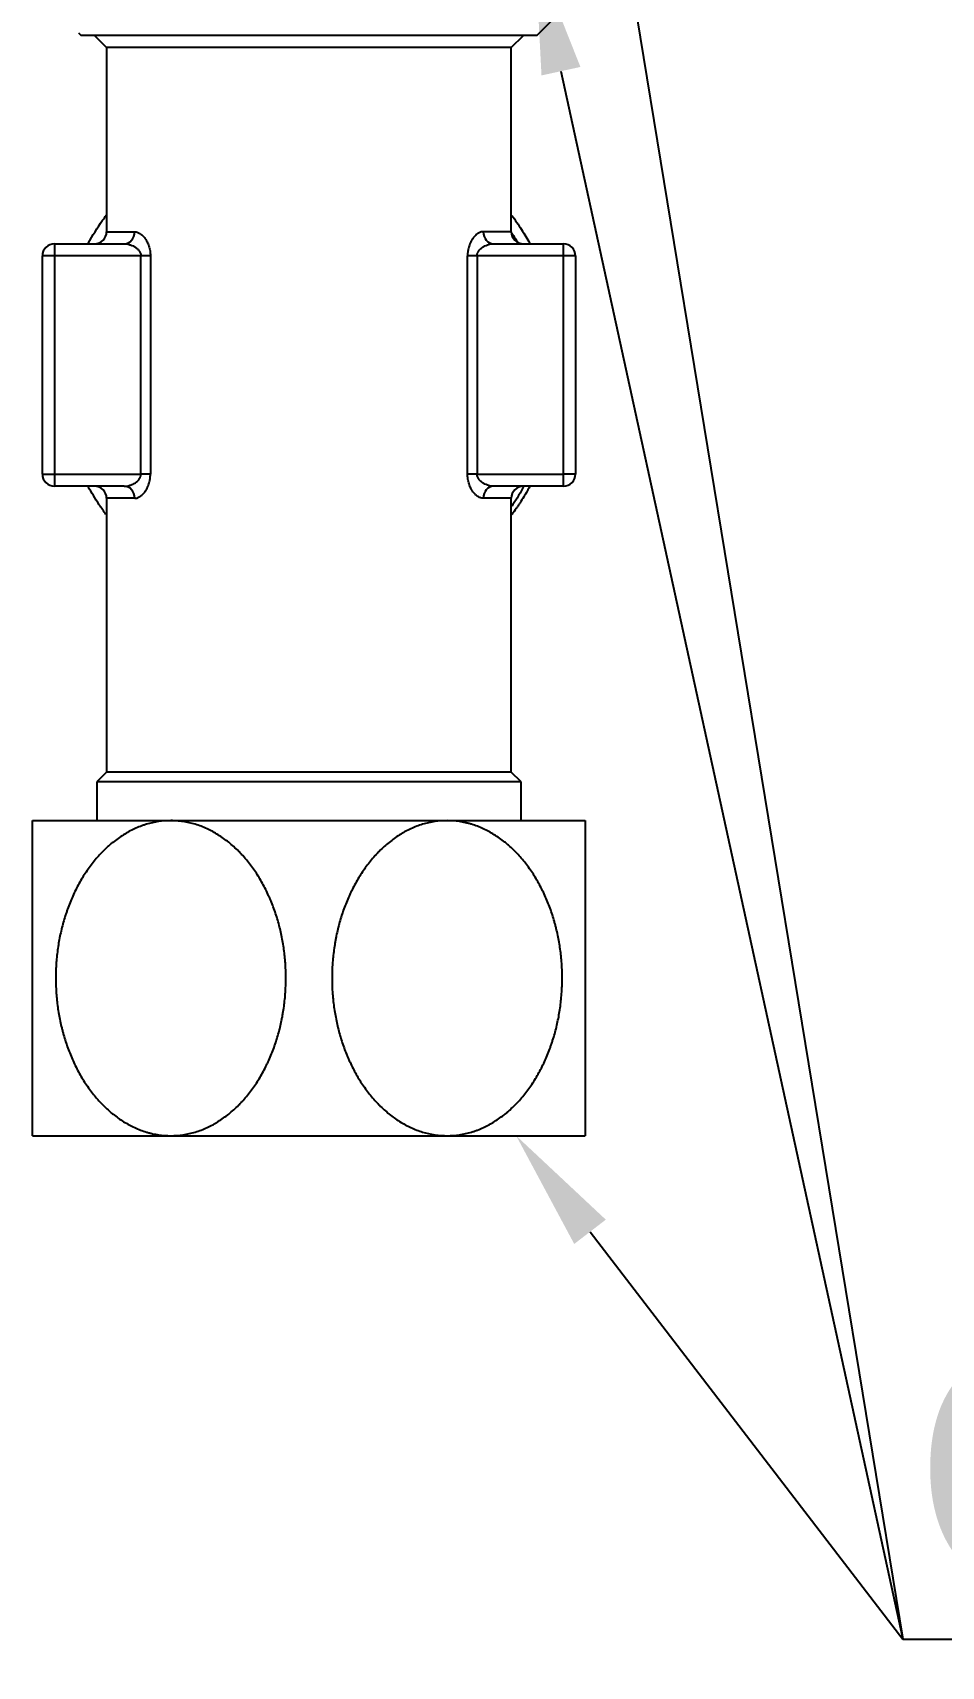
# Model space of a CAD drawing. Extents: x 0 to 948, y 0 to 695.
# Drawn here: x 174.4 to 211.9, y 124.2 to 191.6 of the extents above; entities that cross this region are included whole.
import ezdxf
from ezdxf import colors
from ezdxf.entities.mleader import LeaderData, LeaderLine
from ezdxf.math import Vec2, Vec3

# ---------------------------------------------------------------- set-up
doc = ezdxf.new("R2010")
doc.units = 0
doc.header["$LTSCALE"] = 10
doc.header["$MEASUREMENT"] = 0
doc.layers.get('0').update_dxf_attribs({"linetype": 'CONTINUOUS'})
doc.layers.add('1', color=7, linetype='CONTINUOUS')
doc.styles.add('Daelim Dimension', font='')
doc.styles.get("Standard").update_dxf_attribs({"font": ''})
doc.styles.get('Daelim Dimension').set_extended_font_data('나눔고딕')
doc.styles.get('Standard').set_extended_font_data('GulimChe')

msp = doc.modelspace()

# ---------------------------------------------------------------- linework, layer by layer
at = {"layer": '1', "color": 7, "linetype": 'Continuous', "lineweight": -3}
for p, q in [((195.235, 191.529), (195.906, 192.199)), ((176.329, 191.635), (176.435, 191.529)), ((195.235, 191.529), (176.435, 191.529)), ((176.985, 191.529), (177.485, 191.029)), ((194.185, 191.029), (194.685, 191.529)), ((177.485, 191.029), (177.485, 183.429)), ((194.185, 191.029), (177.485, 191.029)), ((194.185, 183.429), (194.185, 191.029)), ((177.485, 183.429), (178.645, 183.429)), ((194.185, 183.429), (193.025, 183.429)), ((175.335, 182.929), (178.215, 182.929)), ((175.335, 182.929), (175.335, 182.429)), ((193.456, 182.929), (196.335, 182.929)), ((196.335, 182.429), (196.335, 182.929)), ((175.335, 182.429), (174.835, 182.429)), ((174.835, 173.429), (174.835, 182.429)), ((178.902, 182.429), (175.335, 182.429)), ((175.335, 182.429), (175.335, 173.429)), ((178.902, 173.429), (178.902, 182.429)), ((179.294, 182.429), (178.902, 182.429)), ((179.294, 182.429), (179.294, 173.429)), ((192.769, 182.429), (192.377, 182.429)), ((192.377, 173.429), (192.377, 182.429)), ((196.335, 182.429), (192.769, 182.429)), ((192.769, 182.429), (192.769, 173.429)), ((196.835, 182.429), (196.335, 182.429)), ((196.335, 173.429), (196.335, 182.429)), ((196.835, 182.429), (196.835, 173.429)), ((174.835, 173.429), (175.335, 173.429)), ((175.335, 173.429), (178.902, 173.429)), ((175.335, 173.429), (175.335, 172.929)), ((179.294, 173.429), (178.902, 173.429)), ((192.769, 173.429), (192.377, 173.429)), ((192.769, 173.429), (196.335, 173.429)), ((196.835, 173.429), (196.335, 173.429)), ((196.335, 172.929), (196.335, 173.429)), ((178.215, 172.929), (175.335, 172.929)), ((196.335, 172.929), (193.456, 172.929)), ((177.485, 172.429), (177.485, 161.129)), ((178.645, 172.429), (177.485, 172.429)), ((194.185, 172.429), (193.025, 172.429)), ((194.185, 161.129), (194.185, 172.429)), ((177.485, 161.129), (177.085, 160.729)), ((185.835, 161.129), (177.485, 161.129)), ((194.185, 161.129), (185.835, 161.129)), ((194.585, 160.729), (194.185, 161.129)), ((177.085, 160.729), (177.085, 159.129)), ((194.585, 160.729), (177.085, 160.729)), ((194.585, 159.129), (194.585, 160.729)), ((174.435, 159.129), (180.135, 159.129)), ((180.135, 159.129), (191.535, 159.129)), ((191.535, 159.129), (197.235, 159.129)), ((174.435, 146.129), (180.135, 146.129)), ((180.135, 146.129), (191.535, 146.129)), ((191.535, 146.129), (197.235, 146.129))]:
    msp.add_line(p, q, dxfattribs=at)
for centre, start, end in [((176.985, 183.429), 270, 0), ((194.685, 183.429), 180, 270), ((175.335, 182.429), 90, 180), ((196.335, 182.429), 0, 90), ((175.335, 173.429), 180, 270), ((196.335, 173.429), 270, 0), ((176.985, 172.429), 0, 90), ((194.685, 172.429), 90, 180)]:
    msp.add_arc(centre, 0.5, start, end, dxfattribs=at)
for centre, start_param, end_param in [((178.215, 183.429), 0, 1.570796), ((193.456, 183.429), 4.712389, 6.283185), ((178.215, 172.429), 1.570796, 3.141593), ((193.456, 172.429), 3.141593, 4.712389)]:
    msp.add_ellipse(centre, major_axis=(0, -0.5), ratio=0.861077, start_param=start_param, end_param=end_param, dxfattribs=at)
for points, knots in [([(176.72, 182.936), (176.721, 182.937), (176.903, 183.268), (177.103, 183.59), (177.369, 183.969), (177.419, 184.038), (177.469, 184.107)], [0, 0, 0, 0, 0.003257, 0.81759, 0.81759, 1, 1, 1, 1]), ([(194.207, 184.099), (194.348, 183.908), (194.481, 183.713), (194.726, 183.328), (194.839, 183.139), (194.945, 182.946)], [0, 0, 0, 0, 0.518152, 0.518152, 1, 1, 1, 1]), ([(178.645, 183.429), (178.681, 183.429), (178.717, 183.422), (178.79, 183.399), (178.826, 183.381), (178.872, 183.352), (178.881, 183.346), (178.899, 183.333), (178.908, 183.326), (178.935, 183.305), (178.952, 183.289), (179.004, 183.238), (179.038, 183.2), (179.078, 183.145), (179.085, 183.133), (179.101, 183.11), (179.109, 183.098), (179.131, 183.061), (179.145, 183.035), (179.186, 182.955), (179.21, 182.897), (179.25, 182.772), (179.266, 182.706), (179.28, 182.621), (179.282, 182.604), (179.286, 182.569), (179.288, 182.552), (179.292, 182.499), (179.294, 182.464), (179.294, 182.429)], [0, 0, 0, 0, 0.125, 0.125, 0.25, 0.25, 0.28125, 0.28125, 0.3125, 0.3125, 0.375, 0.375, 0.5, 0.5, 0.53125, 0.53125, 0.5625, 0.5625, 0.625, 0.625, 0.75, 0.75, 0.875, 0.875, 0.90625, 0.90625, 0.9375, 0.9375, 1, 1, 1, 1]), ([(193.025, 183.429), (193.016, 183.429), (193.007, 183.428), (192.989, 183.427), (192.962, 183.423), (192.935, 183.416), (192.88, 183.399), (192.844, 183.381), (192.798, 183.352), (192.789, 183.346), (192.771, 183.333), (192.744, 183.312), (192.7, 183.273), (192.666, 183.236), (192.641, 183.207), (192.632, 183.197), (192.616, 183.176), (192.608, 183.165), (192.568, 183.109), (192.538, 183.061), (192.504, 182.993), (192.498, 182.979), (192.485, 182.951), (192.479, 182.937), (192.461, 182.893), (192.439, 182.833), (192.421, 182.77), (192.409, 182.72), (192.406, 182.704), (192.399, 182.67), (192.396, 182.653), (192.383, 182.569), (192.377, 182.499), (192.377, 182.429)], [0, 0, 0, 0, 0.03125, 0.03125, 0.0625, 0.125, 0.125, 0.25, 0.25, 0.28125, 0.28125, 0.3125, 0.375, 0.4375, 0.4375, 0.46875, 0.46875, 0.5, 0.5, 0.625, 0.625, 0.65625, 0.65625, 0.6875, 0.6875, 0.75, 0.8125, 0.8125, 0.84375, 0.84375, 0.875, 0.875, 1, 1, 1, 1]), ([(194.168, 183.423), (194.261, 183.288), (194.351, 183.15), (194.45, 182.989), (194.463, 182.968), (194.475, 182.947)], [0, 0, 0, 0, 0.871259, 0.871259, 1, 1, 1, 1]), ([(178.215, 182.929), (178.249, 182.929), (178.283, 182.926), (178.352, 182.917), (178.387, 182.909), (178.438, 182.895), (178.456, 182.89), (178.49, 182.879), (178.508, 182.872), (178.559, 182.851), (178.592, 182.835), (178.642, 182.807), (178.658, 182.797), (178.69, 182.775), (178.706, 182.763), (178.737, 182.738), (178.752, 182.725), (178.781, 182.697), (178.795, 182.683), (178.814, 182.659), (178.821, 182.651), (178.833, 182.634), (178.839, 182.625), (178.856, 182.598), (178.866, 182.579), (178.883, 182.539), (178.89, 182.517), (178.899, 182.474), (178.902, 182.451), (178.902, 182.429)], [0, 0, 0, 0, 0.125, 0.125, 0.25, 0.25, 0.3125, 0.3125, 0.375, 0.375, 0.5, 0.5, 0.5625, 0.5625, 0.625, 0.625, 0.6875, 0.6875, 0.75, 0.75, 0.78125, 0.78125, 0.8125, 0.8125, 0.875, 0.875, 0.9375, 0.9375, 1, 1, 1, 1]), ([(192.769, 182.429), (192.769, 182.451), (192.771, 182.473), (192.778, 182.506), (192.781, 182.517), (192.788, 182.538), (192.792, 182.548), (192.8, 182.568), (192.805, 182.578), (192.815, 182.597), (192.82, 182.606), (192.837, 182.633), (192.849, 182.65), (192.875, 182.682), (192.889, 182.697), (192.918, 182.725), (192.933, 182.738), (192.964, 182.763), (192.98, 182.774), (193.012, 182.796), (193.028, 182.806), (193.078, 182.835), (193.112, 182.851), (193.163, 182.872), (193.18, 182.878), (193.215, 182.89), (193.232, 182.895), (193.284, 182.909), (193.318, 182.917), (193.387, 182.926), (193.422, 182.929), (193.456, 182.929)], [0, 0, 0, 0, 0.0625, 0.0625, 0.09375, 0.09375, 0.125, 0.125, 0.15625, 0.15625, 0.1875, 0.1875, 0.25, 0.25, 0.3125, 0.3125, 0.375, 0.375, 0.4375, 0.4375, 0.5, 0.5, 0.625, 0.625, 0.6875, 0.6875, 0.75, 0.75, 0.875, 0.875, 1, 1, 1, 1]), ([(178.215, 172.929), (178.249, 172.929), (178.283, 172.931), (178.352, 172.941), (178.387, 172.948), (178.439, 172.962), (178.456, 172.967), (178.491, 172.979), (178.508, 172.985), (178.559, 173.006), (178.593, 173.022), (178.642, 173.051), (178.659, 173.061), (178.691, 173.083), (178.707, 173.094), (178.738, 173.119), (178.753, 173.132), (178.782, 173.16), (178.796, 173.176), (178.822, 173.207), (178.834, 173.224), (178.851, 173.251), (178.856, 173.26), (178.866, 173.279), (178.871, 173.289), (178.879, 173.309), (178.883, 173.319), (178.89, 173.341), (178.893, 173.351), (178.899, 173.384), (178.902, 173.406), (178.902, 173.429)], [0, 0, 0, 0, 0.125, 0.125, 0.25, 0.25, 0.3125, 0.3125, 0.375, 0.375, 0.5, 0.5, 0.5625, 0.5625, 0.625, 0.625, 0.6875, 0.6875, 0.75, 0.75, 0.8125, 0.8125, 0.84375, 0.84375, 0.875, 0.875, 0.90625, 0.90625, 0.9375, 0.9375, 1, 1, 1, 1]), ([(178.645, 172.429), (178.654, 172.429), (178.663, 172.429), (178.681, 172.43), (178.709, 172.434), (178.736, 172.441), (178.79, 172.459), (178.827, 172.476), (178.872, 172.505), (178.881, 172.511), (178.9, 172.525), (178.927, 172.545), (178.971, 172.584), (179.005, 172.621), (179.03, 172.65), (179.038, 172.66), (179.055, 172.681), (179.063, 172.692), (179.103, 172.748), (179.133, 172.797), (179.166, 172.864), (179.173, 172.878), (179.186, 172.906), (179.192, 172.92), (179.21, 172.964), (179.232, 173.024), (179.25, 173.088), (179.261, 173.137), (179.265, 173.154), (179.272, 173.187), (179.275, 173.204), (179.288, 173.289), (179.294, 173.358), (179.294, 173.429)], [0, 0, 0, 0, 0.03125, 0.03125, 0.0625, 0.125, 0.125, 0.25, 0.25, 0.28125, 0.28125, 0.3125, 0.375, 0.4375, 0.4375, 0.46875, 0.46875, 0.5, 0.5, 0.625, 0.625, 0.65625, 0.65625, 0.6875, 0.6875, 0.75, 0.8125, 0.8125, 0.84375, 0.84375, 0.875, 0.875, 1, 1, 1, 1]), ([(193.025, 172.429), (192.989, 172.429), (192.953, 172.435), (192.881, 172.458), (192.845, 172.476), (192.799, 172.505), (192.79, 172.511), (192.772, 172.524), (192.763, 172.531), (192.736, 172.552), (192.718, 172.568), (192.666, 172.619), (192.633, 172.658), (192.593, 172.713), (192.585, 172.724), (192.57, 172.747), (192.562, 172.759), (192.54, 172.796), (192.525, 172.822), (192.485, 172.903), (192.461, 172.96), (192.42, 173.086), (192.405, 173.151), (192.391, 173.236), (192.389, 173.253), (192.384, 173.288), (192.383, 173.305), (192.378, 173.358), (192.377, 173.393), (192.377, 173.429)], [0, 0, 0, 0, 0.125, 0.125, 0.25, 0.25, 0.28125, 0.28125, 0.3125, 0.3125, 0.375, 0.375, 0.5, 0.5, 0.53125, 0.53125, 0.5625, 0.5625, 0.625, 0.625, 0.75, 0.75, 0.875, 0.875, 0.90625, 0.90625, 0.9375, 0.9375, 1, 1, 1, 1]), ([(193.456, 172.929), (193.422, 172.929), (193.387, 172.931), (193.319, 172.941), (193.284, 172.948), (193.232, 172.962), (193.215, 172.967), (193.18, 172.979), (193.163, 172.985), (193.112, 173.006), (193.078, 173.022), (193.029, 173.051), (193.013, 173.061), (192.981, 173.082), (192.965, 173.094), (192.934, 173.119), (192.919, 173.132), (192.89, 173.16), (192.876, 173.175), (192.856, 173.198), (192.85, 173.207), (192.838, 173.224), (192.832, 173.232), (192.815, 173.259), (192.805, 173.278), (192.788, 173.318), (192.781, 173.34), (192.771, 173.384), (192.769, 173.406), (192.769, 173.429)], [0, 0, 0, 0, 0.125, 0.125, 0.25, 0.25, 0.3125, 0.3125, 0.375, 0.375, 0.5, 0.5, 0.5625, 0.5625, 0.625, 0.625, 0.6875, 0.6875, 0.75, 0.75, 0.78125, 0.78125, 0.8125, 0.8125, 0.875, 0.875, 0.9375, 0.9375, 1, 1, 1, 1]), ([(177.459, 171.764), (177.363, 171.895), (177.27, 172.027), (177.016, 172.409), (176.862, 172.663), (176.719, 172.923)], [0, 0, 0, 0, 0.351974, 0.351974, 1, 1, 1, 1]), ([(194.693, 172.909), (194.615, 172.766), (194.534, 172.625), (194.412, 172.424), (194.374, 172.363), (194.297, 172.242), (194.253, 172.175), (194.209, 172.109), (194.204, 172.101)], [0, 0, 0, 0, 0.518585, 0.518585, 0.74524, 0.74524, 0.971894, 1, 1, 1, 1]), ([(194.944, 172.909), (194.91, 172.848), (194.876, 172.788), (194.747, 172.564), (194.647, 172.402), (194.517, 172.202), (194.491, 172.163), (194.438, 172.084), (194.357, 171.966), (194.274, 171.85), (194.215, 171.768), (194.211, 171.763), (194.207, 171.758)], [0, 0, 0, 0, 0.153333, 0.153333, 0.57, 0.57, 0.674167, 0.674167, 0.778333, 0.986667, 0.986667, 1, 1, 1, 1]), ([(174.435, 146.129), (174.435, 146.129), (174.435, 146.141), (174.435, 146.192), (174.435, 146.229), (174.435, 146.292), (174.435, 146.305), (174.435, 146.333), (174.435, 146.348), (174.435, 146.394), (174.435, 146.428), (174.435, 146.538), (174.435, 146.621), (174.435, 146.808), (174.435, 146.912), (174.435, 147.054), (174.435, 147.083), (174.435, 147.141), (174.435, 147.231), (174.435, 147.325), (174.435, 147.519), (174.435, 147.655), (174.435, 147.87), (174.435, 147.943), (174.435, 148.093), (174.435, 148.17), (174.435, 148.405), (174.435, 148.566), (174.435, 148.897), (174.435, 149.067), (174.435, 149.415), (174.435, 149.593), (174.435, 149.821), (174.435, 149.867), (174.435, 149.959), (174.435, 150.005), (174.435, 150.144), (174.435, 150.237), (174.435, 150.518), (174.435, 150.707), (174.435, 151.087), (174.435, 151.472), (174.435, 151.862), (174.435, 152.108), (174.435, 152.207), (174.435, 152.355), (174.435, 152.479), (174.435, 152.553), (174.435, 152.603), (174.435, 152.627), (174.435, 152.849), (174.435, 153.241), (174.435, 153.629), (174.435, 154.015), (174.435, 154.206), (174.435, 154.492), (174.435, 154.587), (174.435, 154.729), (174.435, 154.776), (174.435, 154.871), (174.435, 154.917), (174.435, 155.151), (174.435, 155.334), (174.435, 155.694), (174.435, 155.87), (174.435, 156.216), (174.435, 156.385), (174.435, 156.632), (174.435, 156.714), (174.435, 156.875), (174.435, 156.954), (174.435, 157.186), (174.435, 157.334), (174.435, 157.618), (174.435, 157.753), (174.435, 157.944), (174.435, 158.007), (174.435, 158.097), (174.435, 158.127), (174.435, 158.185), (174.435, 158.214), (174.435, 158.354), (174.435, 158.457), (174.435, 158.642), (174.435, 158.724), (174.435, 158.867), (174.435, 158.929), (174.435, 158.991), (174.435, 159.003), (174.435, 159.025), (174.435, 159.055), (174.435, 159.079), (174.435, 159.116), (174.435, 159.128), (174.435, 159.129)], [0, 0, 0, 0, 0.031253, 0.031253, 0.062506, 0.062506, 0.07032, 0.07032, 0.078133, 0.078133, 0.09376, 0.09376, 0.125013, 0.125013, 0.156266, 0.156266, 0.164079, 0.164079, 0.171893, 0.187519, 0.187519, 0.218772, 0.218772, 0.234399, 0.234399, 0.250026, 0.250026, 0.281279, 0.281279, 0.312532, 0.312532, 0.343785, 0.343785, 0.351599, 0.351599, 0.359412, 0.359412, 0.375038, 0.375038, 0.406292, 0.406292, 0.437545, 0.468798, 0.468798, 0.476611, 0.484425, 0.492238, 0.496145, 0.496145, 0.500051, 0.500051, 0.531305, 0.562558, 0.562558, 0.593811, 0.593811, 0.609438, 0.609438, 0.617251, 0.617251, 0.625064, 0.625064, 0.656317, 0.656317, 0.687571, 0.687571, 0.718824, 0.718824, 0.73445, 0.73445, 0.750077, 0.750077, 0.78133, 0.78133, 0.812583, 0.812583, 0.82821, 0.82821, 0.836023, 0.836023, 0.843837, 0.843837, 0.87509, 0.87509, 0.906343, 0.906343, 0.937596, 0.937596, 0.945409, 0.945409, 0.953223, 0.968849, 0.968849, 1, 1, 1, 1]), ([(180.135, 159.129), (179.964, 159.129), (179.794, 159.116), (179.458, 159.065), (179.292, 159.028), (179.085, 158.965), (179.044, 158.952), (178.962, 158.924), (178.921, 158.909), (178.799, 158.863), (178.718, 158.829), (178.481, 158.72), (178.327, 158.636), (178.028, 158.449), (177.883, 158.345), (177.707, 158.204), (177.672, 158.175), (177.603, 158.116), (177.501, 158.026), (177.403, 157.932), (177.21, 157.739), (177.088, 157.602), (176.913, 157.388), (176.856, 157.314), (176.746, 157.164), (176.692, 157.088), (176.534, 156.853), (176.436, 156.691), (176.254, 156.36), (176.169, 156.19), (176.013, 155.842), (175.941, 155.664), (175.859, 155.436), (175.843, 155.391), (175.811, 155.298), (175.796, 155.252), (175.752, 155.113), (175.724, 155.02), (175.645, 154.739), (175.6, 154.551), (175.522, 154.17), (175.457, 153.786), (175.418, 153.395), (175.402, 153.149), (175.397, 153.05), (175.391, 152.902), (175.388, 152.778), (175.387, 152.704), (175.387, 152.654), (175.387, 152.63), (175.388, 152.408), (175.402, 152.016), (175.442, 151.628), (175.495, 151.243), (175.529, 151.051), (175.588, 150.765), (175.61, 150.67), (175.645, 150.528), (175.657, 150.481), (175.682, 150.387), (175.747, 150.152), (175.821, 149.923), (175.952, 149.563), (176.025, 149.387), (176.182, 149.042), (176.267, 148.873), (176.404, 148.625), (176.452, 148.543), (176.551, 148.382), (176.602, 148.303), (176.759, 148.071), (176.869, 147.923), (177.101, 147.64), (177.223, 147.505), (177.416, 147.313), (177.481, 147.251), (177.582, 147.16), (177.616, 147.13), (177.685, 147.072), (177.72, 147.043), (177.896, 146.903), (178.04, 146.8), (178.337, 146.616), (178.489, 146.533), (178.802, 146.39), (178.963, 146.329), (179.169, 146.266), (179.211, 146.255), (179.295, 146.233), (179.42, 146.202), (179.546, 146.179), (179.798, 146.141), (179.966, 146.129), (180.135, 146.129)], [0, 0, 0, 0, 0.03125, 0.03125, 0.0625, 0.0625, 0.070312, 0.070312, 0.078125, 0.078125, 0.09375, 0.09375, 0.125, 0.125, 0.15625, 0.15625, 0.164062, 0.164062, 0.171875, 0.1875, 0.1875, 0.21875, 0.21875, 0.234375, 0.234375, 0.25, 0.25, 0.28125, 0.28125, 0.3125, 0.3125, 0.34375, 0.34375, 0.351563, 0.351563, 0.359375, 0.359375, 0.375, 0.375, 0.40625, 0.40625, 0.4375, 0.46875, 0.46875, 0.476563, 0.484375, 0.492188, 0.496094, 0.496094, 0.5, 0.5, 0.53125, 0.5625, 0.5625, 0.59375, 0.59375, 0.609375, 0.609375, 0.617188, 0.617188, 0.625, 0.65625, 0.65625, 0.6875, 0.6875, 0.71875, 0.71875, 0.734375, 0.734375, 0.75, 0.75, 0.78125, 0.78125, 0.8125, 0.8125, 0.828125, 0.828125, 0.835938, 0.835938, 0.84375, 0.84375, 0.875, 0.875, 0.90625, 0.90625, 0.9375, 0.9375, 0.945313, 0.945313, 0.953125, 0.96875, 0.96875, 1, 1, 1, 1]), ([(180.135, 146.129), (180.304, 146.129), (180.474, 146.141), (180.686, 146.173), (180.729, 146.18), (180.814, 146.196), (180.94, 146.222), (181.064, 146.255), (181.31, 146.33), (181.471, 146.391), (181.708, 146.5), (181.787, 146.539), (181.903, 146.602), (181.941, 146.624), (182.018, 146.668), (182.056, 146.691), (182.244, 146.809), (182.388, 146.912), (182.666, 147.137), (182.8, 147.257), (182.961, 147.419), (182.993, 147.452), (183.056, 147.518), (183.088, 147.552), (183.18, 147.655), (183.24, 147.725), (183.415, 147.94), (183.525, 148.09), (183.733, 148.399), (183.831, 148.56), (183.968, 148.809), (184.012, 148.893), (184.077, 149.021), (184.098, 149.065), (184.139, 149.151), (184.159, 149.194), (184.257, 149.413), (184.329, 149.59), (184.459, 149.952), (184.577, 150.319), (184.669, 150.697), (184.718, 150.937), (184.727, 150.985), (184.746, 151.082), (184.771, 151.227), (184.793, 151.372), (184.832, 151.662), (184.871, 152.051), (184.89, 152.636), (184.877, 153.028), (184.86, 153.274), (184.856, 153.323), (184.848, 153.422), (184.834, 153.569), (184.817, 153.715), (184.777, 154.005), (184.711, 154.388), (184.619, 154.763), (184.515, 155.134), (184.456, 155.317), (184.357, 155.589), (184.322, 155.679), (184.268, 155.813), (184.249, 155.857), (184.211, 155.946), (184.114, 156.165), (184.008, 156.376), (183.826, 156.704), (183.73, 156.863), (183.523, 157.17), (183.414, 157.319), (183.239, 157.533), (183.18, 157.603), (183.087, 157.705), (183.056, 157.739), (182.993, 157.806), (182.961, 157.839), (182.799, 158.001), (182.665, 158.122), (182.387, 158.346), (182.243, 158.449), (182.018, 158.589), (181.942, 158.634), (181.826, 158.697), (181.787, 158.717), (181.708, 158.757), (181.668, 158.776), (181.47, 158.867), (181.308, 158.928), (180.981, 159.027), (180.815, 159.065), (180.563, 159.103), (180.478, 159.112), (180.35, 159.122), (180.307, 159.125), (180.221, 159.128), (180.178, 159.129), (180.135, 159.129)], [0, 0, 0, 0, 0.03125, 0.03125, 0.039062, 0.039062, 0.046875, 0.0625, 0.0625, 0.09375, 0.09375, 0.109375, 0.109375, 0.117187, 0.117187, 0.125, 0.125, 0.15625, 0.15625, 0.1875, 0.1875, 0.195312, 0.195312, 0.203125, 0.203125, 0.21875, 0.21875, 0.25, 0.25, 0.28125, 0.28125, 0.296875, 0.296875, 0.304687, 0.304687, 0.3125, 0.3125, 0.34375, 0.34375, 0.375, 0.40625, 0.40625, 0.414062, 0.414062, 0.421875, 0.4375, 0.4375, 0.46875, 0.5, 0.53125, 0.53125, 0.539062, 0.539062, 0.546875, 0.5625, 0.5625, 0.59375, 0.625, 0.625, 0.65625, 0.65625, 0.671875, 0.671875, 0.679687, 0.679687, 0.6875, 0.71875, 0.71875, 0.75, 0.75, 0.78125, 0.78125, 0.796875, 0.796875, 0.804687, 0.804687, 0.8125, 0.8125, 0.84375, 0.84375, 0.875, 0.875, 0.890625, 0.890625, 0.898437, 0.898437, 0.90625, 0.90625, 0.9375, 0.9375, 0.96875, 0.96875, 0.984375, 0.984375, 0.992187, 0.992187, 1, 1, 1, 1]), ([(191.535, 159.129), (191.366, 159.129), (191.197, 159.116), (190.984, 159.084), (190.942, 159.077), (190.857, 159.061), (190.731, 159.035), (190.607, 159.002), (190.36, 158.928), (190.199, 158.866), (189.962, 158.757), (189.884, 158.718), (189.768, 158.655), (189.729, 158.634), (189.653, 158.589), (189.615, 158.566), (189.427, 158.448), (189.283, 158.345), (189.004, 158.121), (188.87, 158), (188.709, 157.838), (188.677, 157.805), (188.614, 157.739), (188.583, 157.705), (188.491, 157.602), (188.431, 157.532), (188.255, 157.317), (188.145, 157.167), (187.938, 156.858), (187.84, 156.697), (187.703, 156.448), (187.658, 156.364), (187.594, 156.236), (187.573, 156.193), (187.532, 156.106), (187.512, 156.063), (187.414, 155.844), (187.342, 155.667), (187.211, 155.306), (187.094, 154.939), (187.002, 154.56), (186.953, 154.32), (186.943, 154.272), (186.925, 154.175), (186.899, 154.03), (186.877, 153.885), (186.838, 153.595), (186.8, 153.207), (186.78, 152.621), (186.794, 152.229), (186.811, 151.983), (186.814, 151.934), (186.823, 151.836), (186.837, 151.688), (186.854, 151.543), (186.894, 151.252), (186.96, 150.869), (187.051, 150.494), (187.156, 150.124), (187.215, 149.94), (187.314, 149.668), (187.348, 149.578), (187.403, 149.444), (187.422, 149.4), (187.46, 149.311), (187.556, 149.092), (187.662, 148.881), (187.844, 148.553), (187.941, 148.394), (188.148, 148.087), (188.257, 147.938), (188.431, 147.724), (188.491, 147.654), (188.583, 147.552), (188.615, 147.518), (188.678, 147.451), (188.71, 147.418), (188.872, 147.256), (189.006, 147.135), (189.284, 146.911), (189.428, 146.808), (189.652, 146.668), (189.728, 146.623), (189.845, 146.56), (189.884, 146.54), (189.963, 146.5), (190.002, 146.481), (190.201, 146.39), (190.362, 146.329), (190.69, 146.23), (190.855, 146.192), (191.108, 146.154), (191.193, 146.145), (191.321, 146.135), (191.364, 146.133), (191.45, 146.129), (191.493, 146.129), (191.535, 146.129)], [0, 0, 0, 0, 0.03125, 0.03125, 0.039063, 0.039063, 0.046875, 0.0625, 0.0625, 0.09375, 0.09375, 0.109375, 0.109375, 0.117188, 0.117188, 0.125, 0.125, 0.15625, 0.15625, 0.1875, 0.1875, 0.195313, 0.195313, 0.203125, 0.203125, 0.21875, 0.21875, 0.25, 0.25, 0.28125, 0.28125, 0.296875, 0.296875, 0.304688, 0.304688, 0.3125, 0.3125, 0.34375, 0.34375, 0.375, 0.40625, 0.40625, 0.414063, 0.414063, 0.421875, 0.4375, 0.4375, 0.46875, 0.5, 0.53125, 0.53125, 0.539063, 0.539063, 0.546875, 0.5625, 0.5625, 0.59375, 0.625, 0.625, 0.65625, 0.65625, 0.671875, 0.671875, 0.679688, 0.679688, 0.6875, 0.71875, 0.71875, 0.75, 0.75, 0.78125, 0.78125, 0.796875, 0.796875, 0.804688, 0.804688, 0.8125, 0.8125, 0.84375, 0.84375, 0.875, 0.875, 0.890625, 0.890625, 0.898438, 0.898438, 0.90625, 0.90625, 0.9375, 0.9375, 0.96875, 0.96875, 0.984375, 0.984375, 0.992188, 0.992188, 1, 1, 1, 1]), ([(191.535, 146.129), (191.707, 146.129), (191.876, 146.141), (192.213, 146.192), (192.379, 146.229), (192.585, 146.292), (192.627, 146.305), (192.709, 146.333), (192.75, 146.348), (192.872, 146.394), (192.952, 146.428), (193.19, 146.538), (193.344, 146.621), (193.643, 146.808), (193.788, 146.912), (193.963, 147.054), (193.998, 147.083), (194.067, 147.141), (194.169, 147.231), (194.268, 147.325), (194.461, 147.519), (194.583, 147.655), (194.757, 147.87), (194.814, 147.943), (194.925, 148.093), (194.979, 148.17), (195.136, 148.405), (195.234, 148.566), (195.417, 148.897), (195.501, 149.067), (195.658, 149.415), (195.73, 149.593), (195.812, 149.821), (195.828, 149.867), (195.859, 149.959), (195.875, 150.005), (195.919, 150.144), (195.947, 150.237), (196.025, 150.518), (196.071, 150.707), (196.149, 151.087), (196.214, 151.472), (196.252, 151.862), (196.268, 152.108), (196.274, 152.207), (196.28, 152.355), (196.283, 152.479), (196.283, 152.553), (196.284, 152.603), (196.284, 152.627), (196.283, 152.849), (196.269, 153.241), (196.229, 153.629), (196.175, 154.015), (196.142, 154.206), (196.082, 154.492), (196.061, 154.587), (196.026, 154.729), (196.014, 154.776), (195.989, 154.871), (195.924, 155.105), (195.85, 155.334), (195.718, 155.694), (195.646, 155.87), (195.489, 156.216), (195.404, 156.385), (195.266, 156.632), (195.219, 156.714), (195.12, 156.875), (195.069, 156.954), (194.912, 157.186), (194.802, 157.334), (194.569, 157.618), (194.447, 157.753), (194.255, 157.944), (194.189, 158.007), (194.088, 158.097), (194.054, 158.127), (193.985, 158.185), (193.951, 158.214), (193.775, 158.354), (193.631, 158.457), (193.334, 158.642), (193.182, 158.724), (192.869, 158.867), (192.708, 158.929), (192.501, 158.991), (192.46, 159.003), (192.376, 159.025), (192.251, 159.055), (192.125, 159.079), (191.873, 159.116), (191.704, 159.129), (191.535, 159.129)], [0, 0, 0, 0, 0.03125, 0.03125, 0.0625, 0.0625, 0.070312, 0.070312, 0.078125, 0.078125, 0.09375, 0.09375, 0.125, 0.125, 0.15625, 0.15625, 0.164062, 0.164062, 0.171875, 0.1875, 0.1875, 0.21875, 0.21875, 0.234375, 0.234375, 0.25, 0.25, 0.28125, 0.28125, 0.3125, 0.3125, 0.34375, 0.34375, 0.351562, 0.351562, 0.359375, 0.359375, 0.375, 0.375, 0.40625, 0.40625, 0.4375, 0.46875, 0.46875, 0.476562, 0.484375, 0.492187, 0.496094, 0.496094, 0.5, 0.5, 0.53125, 0.5625, 0.5625, 0.59375, 0.59375, 0.609375, 0.609375, 0.617187, 0.617187, 0.625, 0.65625, 0.65625, 0.6875, 0.6875, 0.71875, 0.71875, 0.734375, 0.734375, 0.75, 0.75, 0.78125, 0.78125, 0.8125, 0.8125, 0.828125, 0.828125, 0.835938, 0.835938, 0.84375, 0.84375, 0.875, 0.875, 0.90625, 0.90625, 0.9375, 0.9375, 0.945312, 0.945312, 0.953125, 0.96875, 0.96875, 1, 1, 1, 1]), ([(197.235, 159.129), (197.235, 159.129), (197.235, 159.116), (197.235, 159.084), (197.235, 159.077), (197.235, 159.061), (197.235, 159.035), (197.235, 159.002), (197.235, 158.928), (197.235, 158.866), (197.235, 158.757), (197.235, 158.718), (197.235, 158.655), (197.235, 158.634), (197.235, 158.589), (197.235, 158.566), (197.235, 158.448), (197.235, 158.345), (197.235, 158.121), (197.235, 158), (197.235, 157.838), (197.235, 157.805), (197.235, 157.739), (197.235, 157.705), (197.235, 157.602), (197.235, 157.532), (197.235, 157.317), (197.235, 157.167), (197.235, 156.858), (197.235, 156.697), (197.235, 156.448), (197.235, 156.364), (197.235, 156.236), (197.235, 156.193), (197.235, 156.106), (197.235, 156.063), (197.235, 155.844), (197.235, 155.667), (197.235, 155.306), (197.235, 154.939), (197.235, 154.56), (197.235, 154.32), (197.235, 154.272), (197.235, 154.175), (197.235, 154.03), (197.235, 153.885), (197.235, 153.595), (197.235, 153.207), (197.235, 152.816), (197.235, 152.425), (197.235, 152.229), (197.235, 151.983), (197.235, 151.934), (197.235, 151.836), (197.235, 151.688), (197.235, 151.543), (197.235, 151.252), (197.235, 150.869), (197.235, 150.494), (197.235, 150.124), (197.235, 149.94), (197.235, 149.668), (197.235, 149.578), (197.235, 149.444), (197.235, 149.4), (197.235, 149.311), (197.235, 149.268), (197.235, 149.05), (197.235, 148.881), (197.235, 148.553), (197.235, 148.394), (197.235, 148.087), (197.235, 147.938), (197.235, 147.724), (197.235, 147.654), (197.235, 147.552), (197.235, 147.518), (197.235, 147.451), (197.235, 147.418), (197.235, 147.256), (197.235, 147.135), (197.235, 146.911), (197.235, 146.808), (197.235, 146.668), (197.235, 146.623), (197.235, 146.56), (197.235, 146.54), (197.235, 146.5), (197.235, 146.481), (197.235, 146.39), (197.235, 146.329), (197.235, 146.23), (197.235, 146.192), (197.235, 146.154), (197.235, 146.145), (197.235, 146.135), (197.235, 146.133), (197.235, 146.129), (197.235, 146.129), (197.235, 146.129)], [0, 0, 0, 0, 0.031256, 0.031256, 0.03907, 0.03907, 0.046883, 0.062511, 0.062511, 0.093767, 0.093767, 0.109395, 0.109395, 0.117209, 0.117209, 0.125023, 0.125023, 0.156278, 0.156278, 0.187534, 0.187534, 0.195348, 0.195348, 0.203162, 0.203162, 0.21879, 0.21879, 0.250045, 0.250045, 0.281301, 0.281301, 0.296929, 0.296929, 0.304743, 0.304743, 0.312557, 0.312557, 0.343812, 0.343812, 0.375068, 0.406324, 0.406324, 0.414137, 0.414137, 0.421951, 0.437579, 0.437579, 0.468835, 0.500091, 0.500091, 0.531346, 0.531346, 0.53916, 0.53916, 0.546974, 0.562602, 0.562602, 0.593858, 0.625113, 0.625113, 0.656369, 0.656369, 0.671997, 0.671997, 0.679811, 0.679811, 0.687625, 0.687625, 0.71888, 0.71888, 0.750136, 0.750136, 0.781391, 0.781391, 0.797019, 0.797019, 0.804833, 0.804833, 0.812647, 0.812647, 0.843903, 0.843903, 0.875158, 0.875158, 0.890786, 0.890786, 0.8986, 0.8986, 0.906414, 0.906414, 0.93767, 0.93767, 0.968925, 0.968925, 0.984553, 0.984553, 0.992367, 0.992367, 1, 1, 1, 1])]:
    msp.add_open_spline(points, degree=3, knots=knots, dxfattribs=at)

# ---------------------------------------------------------------- leaders
at = {"lineweight": -3, "ltscale": 0.5}
ml = msp.add_multileader_mtext('Standard', dxfattribs=at)
ml.set_content('', color=256)
ml.set_leader_properties(color=5)
ml.build(insert=Vec2(0, 0))
ml.multileader.update_dxf_attribs({"text_left_attachment_type": 6, "text_right_attachment_type": 6, "dogleg_length": 0.36, "arrow_head_size": 5})
ctx = ml.context
ctx.base_point, ctx.char_height, ctx.arrow_head_size, ctx.landing_gap_size, ctx.plane_origin = Vec3(210.705, 125.36), 10, 5, 0.09, Vec3(196.335, 210.781)
ctx.left_attachment, ctx.right_attachment = 6, 6
notes = []
notes.append((ctx, [(0, (1, 1, 0), (210.345, 125.36), (1, 0), 0.36, [(0, [(196.335, 210.781)], 0, [])])]))
ctx.mtext.insert, ctx.mtext.flow_direction = Vec3(210.795, 135.36), 5
ml = msp.add_multileader_mtext('Standard', dxfattribs=at)
ml.set_content('G1/2-14', color=256, style='Daelim Dimension')
ml.set_leader_properties(color=5)
ml.build(insert=Vec2(0, 0))
ml.multileader.update_dxf_attribs({"text_left_attachment_type": 6, "text_right_attachment_type": 6, "dogleg_length": 0.36, "arrow_head_size": 5})
ctx = ml.context
ctx.base_point, ctx.char_height, ctx.arrow_head_size, ctx.landing_gap_size, ctx.plane_origin = Vec3(210.705, 125.36), 10, 5, 0.09, Vec3(195.167, 160.822)
ctx.left_attachment, ctx.right_attachment = 6, 6
notes.append((ctx, [(0, (1, 1, 0), (210.345, 125.36), (1, 0), 0.36, [(0, [(195.167, 194.936)], 0, [])])]))
ctx.mtext.insert, ctx.mtext.flow_direction = Vec3(210.795, 137.36), 5
ml = msp.add_multileader_mtext('Standard', dxfattribs=at)
ml.set_content('', color=256)
ml.set_leader_properties(color=5)
ml.build(insert=Vec2(0, 0))
ml.multileader.update_dxf_attribs({"text_left_attachment_type": 6, "text_right_attachment_type": 6, "dogleg_length": 0.36, "arrow_head_size": 5})
ctx = ml.context
ctx.base_point, ctx.char_height, ctx.arrow_head_size, ctx.landing_gap_size, ctx.plane_origin = Vec3(210.705, 125.36), 10, 5, 0.09, Vec3(194.385, 146.129)
ctx.left_attachment, ctx.right_attachment = 6, 6
notes.append((ctx, [(0, (1, 1, 0), (210.345, 125.36), (1, 0), 0.36, [(0, [(194.385, 146.129)], 0, [])])]))
ctx.mtext.insert, ctx.mtext.flow_direction = Vec3(210.795, 135.36), 5
for ctx, leaders in notes:
    for number, flags, end, landing, length, lines in leaders:
        leader = LeaderData()
        leader.index, (leader.has_last_leader_line, leader.has_dogleg_vector, leader.attachment_direction) = number, flags
        leader.last_leader_point, leader.dogleg_vector, leader.dogleg_length = Vec3(end), Vec3(landing), length
        for number, points, colour, breaks in lines:
            line = LeaderLine()
            line.index, line.vertices, line.color, line.breaks = number, Vec3.list(points), colors.encode_raw_color(colour), breaks
            leader.lines.append(line)
        ctx.leaders.append(leader)

doc.saveas('drawing.dxf')
